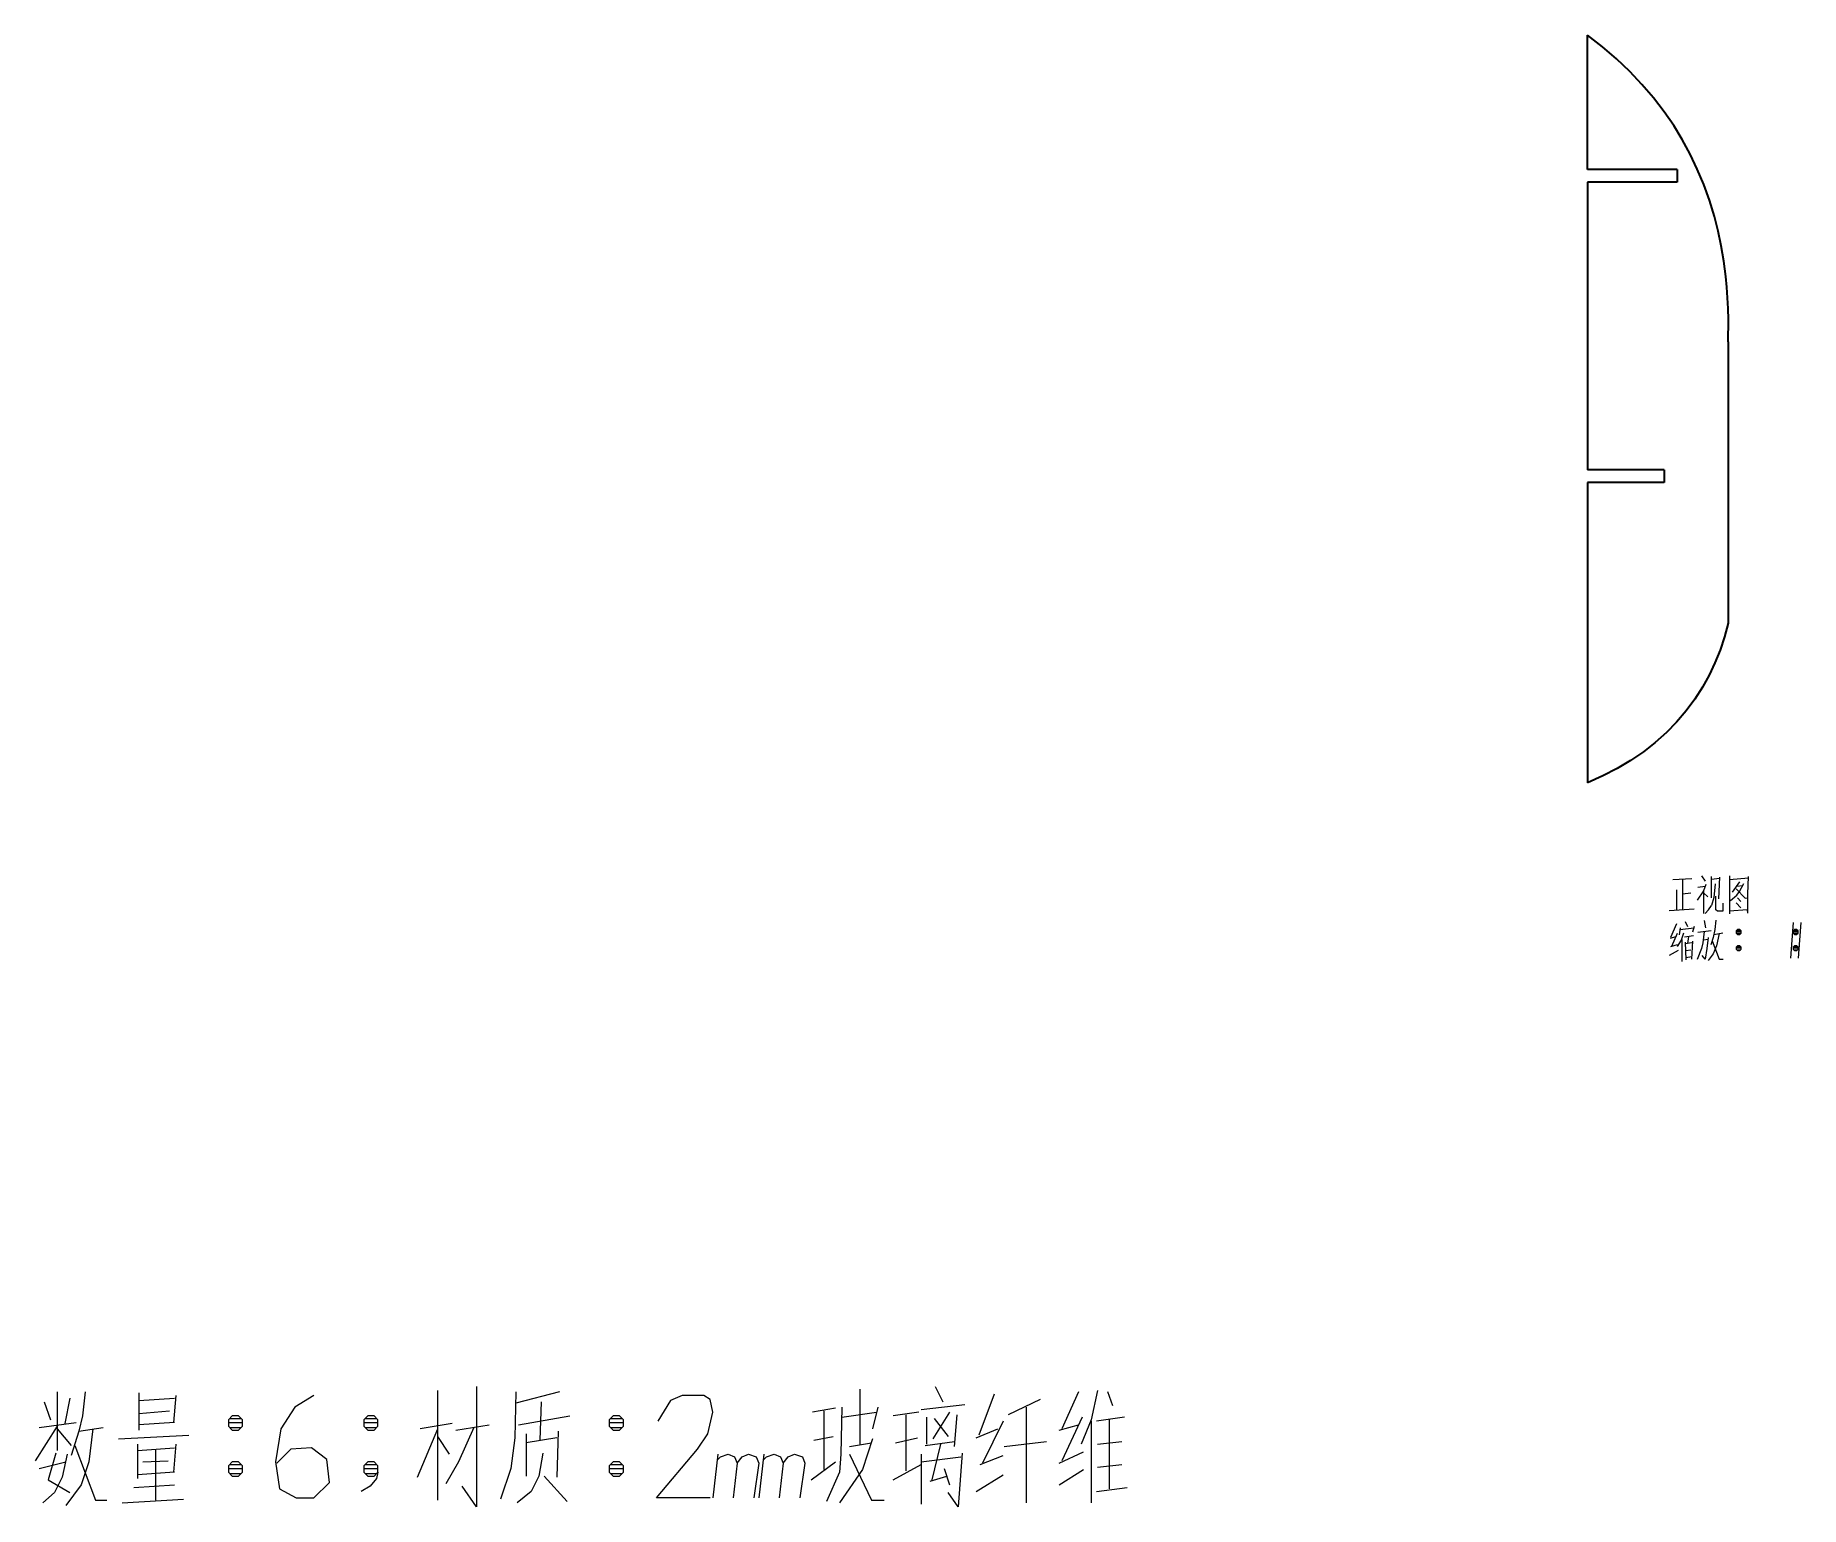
# Model space of a CAD drawing. Extents: x 20 to 158, y 30 to 145.
import ezdxf

# ---------------------------------------------------------------- set-up
doc = ezdxf.new("R2010")
doc.units = 0

msp = doc.modelspace()

# ---------------------------------------------------------------- linework, layer by layer
at = {"color": 1, "lineweight": 35, "ltscale": 0.2625}
msp.add_line((141.82, 134.94), (141.82, 145.44), dxfattribs=at)
at = {"color": 1, "lineweight": 35, "ltscale": 0.175}
for p, q in [((148.82, 134.94), (141.82, 134.94)), ((148.82, 133.94), (141.82, 133.94))]:
    msp.add_line(p, q, dxfattribs=at)
at = {"color": 1, "lineweight": 35, "ltscale": 0.025}
for p, q in [((148.82, 134.94), (148.82, 133.94)), ((147.82, 111.44), (147.82, 110.44))]:
    msp.add_line(p, q, dxfattribs=at)
at = {"color": 1, "lineweight": 35}
for p, q in [((141.82, 133.94), (141.82, 111.44)), ((152.82, 121.44), (152.82, 99.44)), ((141.82, 110.44), (141.82, 86.94))]:
    msp.add_line(p, q, dxfattribs=at)
at = {"color": 1, "lineweight": 35, "ltscale": 0.15}
for p, q in [((147.82, 111.44), (141.82, 111.44)), ((147.82, 110.44), (141.82, 110.44))]:
    msp.add_line(p, q, dxfattribs=at)
at = {"color": 1, "lineweight": 35}
for points in [[(152.82, 121.44), (152.84, 123.19), (152.82, 124.05), (152.77, 124.9), (152.71, 125.73), (152.63, 126.55), (152.48, 127.77), (152.27, 128.96), (152.03, 130.12), (151.74, 131.26), (151.35, 132.53), (150.91, 133.76), (150.41, 134.97), (149.85, 136.13), (149.23, 137.27), (148.56, 138.37), (147.82, 139.44), (146.99, 140.53), (146.08, 141.59), (145.12, 142.61), (144.08, 143.59), (142.99, 144.53), (141.82, 145.44)], [(152.82, 99.44), (152.53, 98.36), (152.19, 97.32), (151.79, 96.32), (151.33, 95.36), (150.82, 94.44), (150.21, 93.48), (149.53, 92.57), (148.79, 91.7), (147.99, 90.88), (147.12, 90.11), (146.19, 89.38), (145.19, 88.7), (144.13, 88.07), (143.01, 87.48), (141.82, 86.94)]]:
    msp.add_lwpolyline(points, dxfattribs=at)
at = {"color": 1, "lineweight": 13}
for points in [[(148.49, 79.38), (149.99, 79.45)], [(149.26, 79.38), (149.26, 78.22), (149.26, 77.03)], [(151.08, 78.99), (150.9, 78.5), (150.41, 77.77)], [(150.45, 78.78), (151.01, 78.85)], [(150.73, 79.66), (151.01, 79.24)], [(151.5, 79.62), (151.5, 77.94)], [(152.16, 79.45), (151.5, 79.38)], [(151.81, 79.03), (151.71, 77.98)], [(152.09, 77.87), (152.16, 79.55)], [(152.93, 79.66), (152.93, 78.19), (152.93, 76.68)], [(152.93, 79.62), (152.93, 78.22), (152.93, 76.82)], [(154.4, 79.48), (152.93, 79.34)], [(153.7, 79.2), (153.14, 78.4)], [(153.49, 78.85), (153.95, 78.92)], [(153.7, 78.43), (154.05, 79.06)], [(154.37, 76.86), (154.37, 78.22), (154.4, 79.62)], [(148.77, 78.57), (148.77, 77)], [(149.26, 78.26), (149.89, 78.33)], [(150.9, 78.5), (150.9, 76.72)], [(150.9, 78.33), (151.22, 78.01)], [(151.29, 77), (151.53, 77.35)], [(151.71, 77.98), (151.53, 77.35)], [(151.85, 77), (151.85, 78.08)], [(152.41, 77.52), (152.41, 76.89)], [(153, 77.73), (153.49, 78.15)], [(153.46, 78.64), (154.16, 77.91)], [(153.46, 77.56), (153.81, 77.17)], [(153.49, 78.15), (153.7, 78.43)], [(153.56, 77.94), (153.81, 77.66)], [(154.16, 77.91), (154.33, 77.94)], [(148.21, 76.96), (150.17, 77.07)], [(149.47, 76.09), (149.64, 75.7)], [(150.94, 76.16), (151.04, 75.6)], [(151.01, 76.72), (151.29, 77)], [(151.85, 76.19), (151.78, 75.46)], [(151.99, 76.89), (151.85, 77)], [(152.41, 76.89), (151.99, 76.89)], [(152.93, 76.93), (154.3, 77.03)], [(154.37, 76.75), (154.37, 76.86), (154.3, 77.03)], [(157.9, 76.02), (157.8, 74.62), (157.69, 73.22)], [(158.5, 76.02), (158.39, 74.62), (158.29, 73.22)], [(148.7, 74.9), (148.28, 74.76)], [(148.77, 75.91), (148.31, 74.83)], [(148.84, 75.14), (148.38, 74.13)], [(149.15, 74.62), (148.84, 74.13)], [(149.08, 75.6), (148.98, 75.04)], [(149.08, 75.46), (150.13, 75.6)], [(149.33, 75.18), (149.15, 74.62)], [(149.19, 74.69), (149.19, 72.97)], [(149.4, 74.9), (150.1, 75)], [(149.71, 74.93), (149.64, 74.37)], [(150.17, 75.7), (150.03, 75.25)], [(150.94, 75.32), (150.83, 74.41), (150.73, 73.99), (150.41, 73.11)], [(150.45, 75.25), (151.5, 75.39)], [(151.25, 74.83), (151.15, 73.99), (151.01, 73.15), (150.8, 73.43)], [(150.87, 74.65), (151.25, 74.72)], [(151.64, 74.83), (151.46, 74.27)], [(151.57, 74.58), (152.13, 73.15)], [(151.78, 75.46), (151.64, 74.83)], [(151.71, 75.07), (152.41, 75.21)], [(152.13, 75.14), (151.92, 74.2)], [(153.46, 75.28), (153.84, 75.28)], [(153.49, 75.39), (153.81, 75.39)], [(153.49, 75.14), (153.81, 75.14)], [(157.9, 75.28), (158.29, 75.28)], [(157.94, 75.39), (158.25, 75.39)], [(157.94, 75.14), (158.25, 75.14)], [(148.24, 73.46), (148.94, 73.85)], [(148.35, 74.13), (148.87, 74.3)], [(149.47, 74.48), (149.5, 73.08)], [(149.47, 74.37), (149.99, 74.44)], [(149.5, 73.81), (149.89, 73.88)], [(149.96, 73.32), (149.54, 73.25)], [(150.03, 74.55), (149.96, 73.15)], [(151.64, 73.57), (151.25, 73.04)], [(151.92, 74.2), (151.64, 73.57)], [(153.46, 74.02), (153.84, 74.02)], [(153.49, 74.13), (153.81, 74.13)], [(153.49, 73.88), (153.81, 73.88)], [(157.9, 74.02), (158.29, 74.02)], [(157.94, 74.13), (158.25, 74.13)], [(157.94, 73.88), (158.25, 73.88)], [(152.13, 73.15), (152.44, 73.15)], [(22.1, 39.3), (22.1, 34.7)], [(23.1, 38.8), (22.7, 36.8)], [(24.3, 39.3), (24.1, 37.4)], [(28.5, 39.2), (28.5, 36.3)], [(28.5, 38.6), (31.3, 38.8)], [(31.4, 39), (31.2, 36.9)], [(61.4, 39.3), (58, 38.4)], [(84.9, 39.5), (84.9, 35.2)], [(90.8, 39.7), (91.4, 38.5)], [(95.4, 39.1), (94.2, 35.9)], [(99, 38.7), (96.5, 37.5)], [(102, 39.3), (100.7, 36.4)], [(103.5, 39.4), (103, 37.1)], [(104.7, 38.2), (104.3, 39.3)], [(21.1, 38.5), (21.6, 37.1)], [(24.1, 37.4), (23.8, 36.2)], [(28.5, 37.6), (30.9, 37.8)], [(58.2, 36.7), (62.2, 37.4)], [(59.9, 35.5), (60, 38.5)], [(83, 38), (81.2, 37.7)], [(83.5, 37.3), (86.2, 37.7)], [(86.3, 38.1), (85.9, 36.4)], [(89.5, 37.7), (87.5, 37.4)], [(89.7, 37.9), (93.1, 38.3)], [(90.1, 37.3), (90.1, 35.2)], [(91.9, 37.7), (90.6, 35.6)], [(92.3, 35), (92.5, 37.5)], [(105.6, 37.3), (103.4, 37)], [(20.7, 36.5), (23.6, 36.9)], [(22.1, 36.4), (23.2, 35.1)], [(23.8, 36.2), (25.7, 36.5)], [(31.3, 36.9), (28.5, 36.7)], [(35.5, 36.9), (36.6, 36.9)], [(35.6, 37.2), (36.5, 37.2)], [(35.6, 36.5), (36.5, 36.5)], [(46.1, 36.9), (47.2, 36.9)], [(46.2, 37.2), (47.1, 37.2)], [(46.2, 36.5), (47.1, 36.5)], [(53, 36.8), (50.5, 36.4)], [(53.3, 36.3), (55.9, 36.7)], [(65.3, 36.9), (66.4, 36.9)], [(65.4, 37.2), (66.3, 37.2)], [(65.4, 36.5), (66.3, 36.5)], [(90.7, 37.2), (91.8, 35.8)], [(94, 35.7), (95.7, 36.4)], [(100.5, 36.3), (102, 36.7)], [(103, 37.1), (102.2, 35.2)], [(26.9, 35.6), (32.4, 35.9)], [(28.4, 34.7), (31.3, 34.9)], [(61.2, 35.7), (58.8, 35.3)], [(81.3, 35.5), (82.8, 35.8)], [(84.1, 35), (85.8, 35.3)], [(87.7, 35.3), (89.4, 35.7)], [(90, 35.1), (92.3, 35.4)], [(96.2, 35), (99.5, 35.4)], [(103.5, 35.2), (105.4, 35.4)]]:
    msp.add_lwpolyline(points, dxfattribs=at)
for points in [[(153.56, 75.07), (153.74, 75.07), (153.84, 75.18), (153.84, 75.35), (153.74, 75.46), (153.56, 75.46), (153.46, 75.35), (153.46, 75.18)], [(158.01, 75.07), (158.18, 75.07), (158.29, 75.18), (158.29, 75.35), (158.18, 75.46), (158.01, 75.46), (157.9, 75.35), (157.9, 75.18)], [(153.56, 73.81), (153.74, 73.81), (153.84, 73.92), (153.84, 74.09), (153.74, 74.2), (153.56, 74.2), (153.46, 74.09), (153.46, 73.92)], [(158.01, 73.81), (158.18, 73.81), (158.29, 73.92), (158.29, 74.09), (158.18, 74.2), (158.01, 74.2), (157.9, 74.09), (157.9, 73.92)], [(35.8, 36.3), (36.3, 36.3), (36.6, 36.6), (36.6, 37.1), (36.3, 37.4), (35.8, 37.4), (35.5, 37.1), (35.5, 36.6)], [(46.4, 36.3), (46.9, 36.3), (47.2, 36.6), (47.2, 37.1), (46.9, 37.4), (46.4, 37.4), (46.1, 37.1), (46.1, 36.6)], [(65.6, 36.3), (66.1, 36.3), (66.4, 36.6), (66.4, 37.1), (66.1, 37.4), (65.6, 37.4), (65.3, 37.1), (65.3, 36.6)]]:
    msp.add_lwpolyline(points, close=True, dxfattribs=at)
at = {"color": 7, "lineweight": 13}
for points in [[(42.2, 39), (40.7, 38.1), (39.6, 36.4), (39.2, 33.8), (39.5, 31.7), (40.8, 31), (42.2, 31), (43.4, 32.2), (43.2, 34), (42, 34.9), (40.4, 34.8), (39.3, 33.7)], [(51.9, 30.8), (51.9, 35.1), (51.9, 39.4)], [(54.9, 39.7), (54.9, 35), (54.9, 30.3)], [(58, 39.3), (57.9, 35.7), (57.6, 33.3), (56.8, 30.9)], [(73.2, 31), (69, 31), (72.2, 34.8), (73, 36), (73.4, 37.7), (73.2, 38.7), (72.7, 39), (71, 39), (70.1, 38.6), (69.1, 37)], [(82.1, 33.2), (82.1, 37.8)], [(83.5, 38.1), (83.4, 34.4)], [(88.5, 37.5), (88.5, 33.1)], [(97.9, 38.1), (97.9, 34.4), (97.9, 30.6)], [(102.3, 37.3), (100.7, 33.9)], [(22.1, 36.6), (20.4, 33.9)], [(23.8, 36.2), (23.2, 34.3)], [(24.9, 36.4), (24.6, 33.8)], [(50.3, 32.6), (51.9, 36.4)], [(54.7, 36.5), (53.5, 33.8)], [(58.8, 36), (58.8, 32.7)], [(61.3, 36.2), (61.2, 32.6)], [(96.1, 37), (94.5, 33.7)], [(103, 37), (103, 30.6)], [(104.4, 37.1), (104.4, 31.7)], [(23.5, 35.1), (25.1, 30.8)], [(28.4, 35.2), (28.4, 32.5)], [(29.8, 34.8), (29.8, 30.8)], [(31.4, 35.2), (31.2, 33)], [(52.8, 34.4), (51.9, 35.8)], [(85.9, 35.6), (85.1, 33.2)], [(91.2, 35.2), (90.5, 32.3)], [(100.5, 33.7), (102.4, 34.6)], [(20.7, 33.3), (22.8, 33.8)], [(22, 34.5), (21.4, 32.4)], [(22.9, 34.4), (22.5, 32.6)], [(24.6, 33.8), (24, 32)], [(28.8, 33.8), (30.8, 33.9)], [(35.5, 33.3), (36.6, 33.3)], [(35.6, 33.6), (36.5, 33.6)], [(46.1, 33.3), (47.2, 33.3)], [(46.2, 33.6), (47.1, 33.6)], [(53.5, 33.8), (52.5, 32.1)], [(60.1, 34.5), (59.8, 32.7), (59.2, 31.5), (58.1, 30.6)], [(65.3, 33.3), (66.4, 33.3)], [(65.4, 33.6), (66.3, 33.6)], [(73.8, 34.4), (73.4, 31)], [(73.8, 34), (74, 34.2), (74.6, 34.4), (75.1, 34.2), (75.3, 33.7), (75, 31)], [(75.3, 33.7), (75.7, 34.2), (76.2, 34.4), (76.8, 34.2), (77, 33.7), (76.6, 31)], [(77.4, 34.4), (77, 31)], [(77.4, 34), (77.6, 34.2), (78.2, 34.4), (78.7, 34.2), (78.9, 33.7), (78.6, 31)], [(78.9, 33.7), (79.3, 34.2), (79.8, 34.4), (80.4, 34.2), (80.6, 33.7), (80.2, 31)], [(81.1, 32.4), (83, 33.8)], [(83.4, 34.4), (83.3, 33)], [(85.1, 33.2), (83.3, 30.6)], [(84.1, 34.4), (85.8, 30.8)], [(87.5, 32.4), (89.7, 33.6)], [(89.7, 34.4), (89.7, 30.5)], [(89.7, 33.8), (92.8, 34.2)], [(91.5, 33.3), (91.9, 32)], [(92.9, 34.5), (92.6, 30.3)], [(94.3, 33.6), (96.1, 34.3)], [(100.5, 32), (102.4, 33.2)], [(103.5, 33.4), (105.4, 33.6)], [(21.4, 32.4), (23.1, 31.4)], [(22.5, 32.6), (21.9, 31.4)], [(24, 32), (22.8, 30.4)], [(28.1, 31.8), (31.3, 32)], [(31.3, 33), (28.4, 32.8)], [(35.6, 32.9), (36.5, 32.9)], [(47.2, 33), (47.1, 32.5), (46.6, 31.9), (45.9, 31.5)], [(46.2, 32.9), (47.1, 32.9)], [(54.9, 30.3), (53.8, 31.9)], [(60.2, 32.7), (62, 30.7)], [(65.4, 32.9), (66.3, 32.9)], [(83.3, 33), (82.3, 30.7)], [(90.4, 32.3), (91.7, 32.7)], [(94, 31.5), (96.1, 32.8)], [(103.4, 31.5), (105.8, 31.8)], [(21.9, 31.4), (21, 30.6)], [(25.1, 30.8), (26, 30.8)], [(27.2, 30.6), (32, 30.9)], [(85.8, 30.8), (86.8, 30.8)], [(92.6, 30.3), (91.8, 31.4)]]:
    msp.add_lwpolyline(points, dxfattribs=at)
for points in [[(35.8, 32.7), (36.3, 32.7), (36.6, 33), (36.6, 33.5), (36.3, 33.8), (35.8, 33.8), (35.5, 33.5), (35.5, 33)], [(46.4, 32.7), (46.9, 32.7), (47.2, 33), (47.2, 33.5), (46.9, 33.8), (46.4, 33.8), (46.1, 33.5), (46.1, 33)], [(65.6, 32.7), (66.1, 32.7), (66.4, 33), (66.4, 33.5), (66.1, 33.8), (65.6, 33.8), (65.3, 33.5), (65.3, 33)]]:
    msp.add_lwpolyline(points, close=True, dxfattribs=at)

doc.saveas('drawing.dxf')
